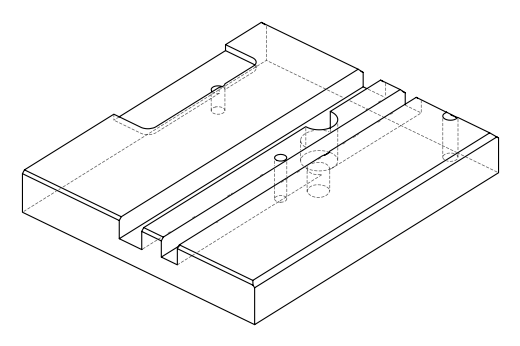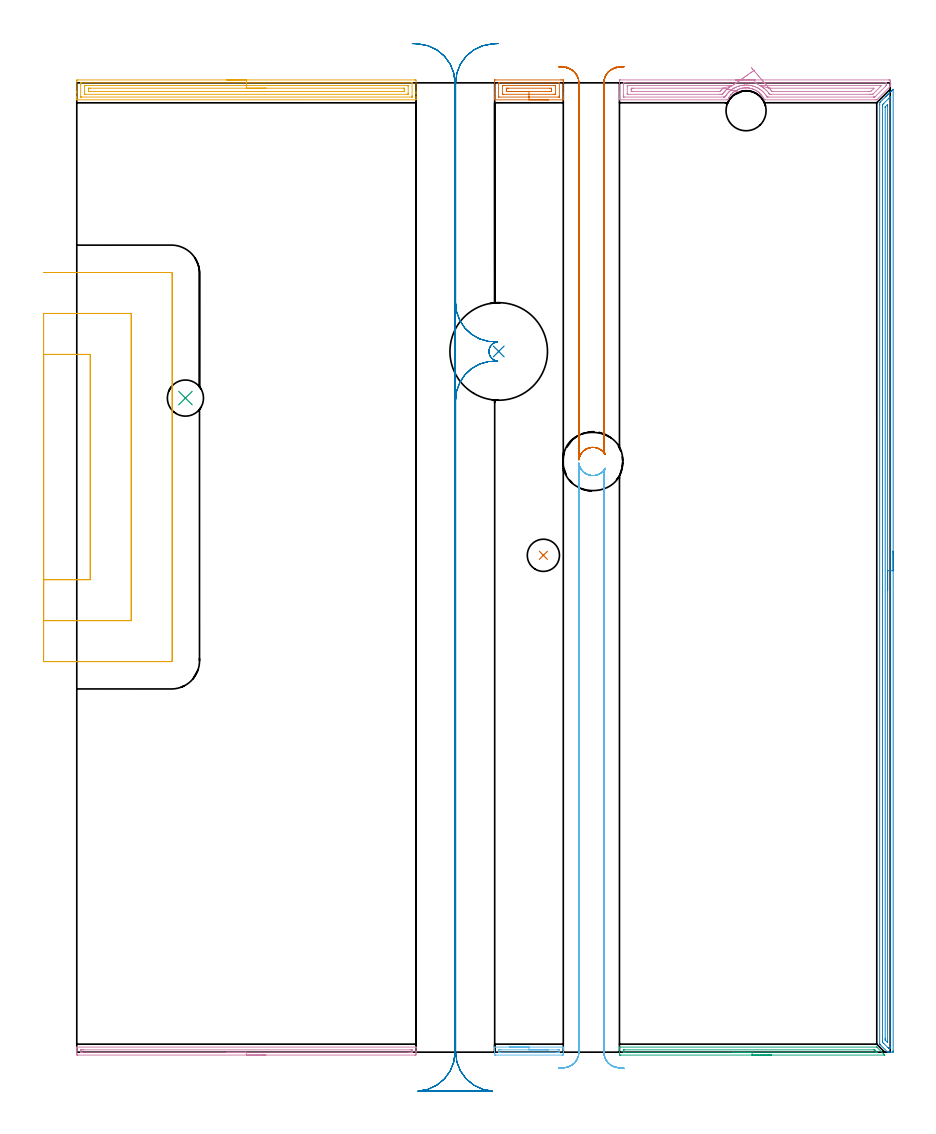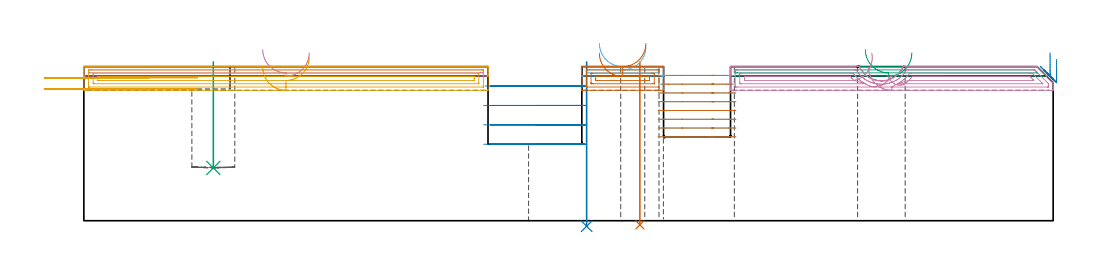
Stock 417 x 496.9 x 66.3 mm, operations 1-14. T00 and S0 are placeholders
(PLAN: 18 operations, 10 tool changes, 70.2 min)
(1 INDEXABLE_INSERT_DRILL_THROUGH_HOLE_FROM_SOLID | STEP1HOLE_2 | NXT0302_004 | 0.28 min | 14136 mm3)
(2 INDEXABLE_INSERT_DRILL_THROUGH_HOLE_FROM_SOLID_1 | STEP1HOLE_3 | NXT0302_038 | 0.28 min | 130116 mm3)
(3 INDEXABLE_INSERT_DRILL_BLIND_HOLE_FROM_SOLID | STEP1POCKET | NXT0302_008 | 0.18 min | 11642 mm3)
(4 AREA_MILL | FG_CHAMFER_SURFACE | UGT0205_001 | 2.94 min | 1485 mm3)
(5 AREA_MILL_1 | FG_CHAMFER_SURFACE_1 | UGT0205_001 | 5.79 min | 9355 mm3)
(6 AREA_MILL_2 | FG_CHAMFER_SURFACE_2 | UGT0205_001 | 0.73 min | 336 mm3)
(7 AREA_MILL_3 | FG_CHAMFER_SURFACE_3 | UGT0205_001 | 1.35 min | 2453 mm3)
(8 AREA_MILL_4 | FG_CHAMFER_SURFACE_4 | UGT0205_001 | 11.92 min | 11813 mm3)
(9 AREA_MILL_5 | FG_CHAMFER_SURFACE_5 | UGT0205_001 | 2.31 min | 1146 mm3)
(10 AREA_MILL_6 | FG_CHAMFER_SURFACE_6 | UGT0205_001 | 4.56 min | 7356 mm3)
(11 MILL_OPEN_POCKET | POCKET_OPEN | UGT0201_006 | Follow Part, ap 7, ae 75% | 5.58 min | 134115 mm3)
(12 MILL_RECTANGULAR_SLOT | SLOT_RECTANGULAR | NXT0201_012 | Follow Part, ap 4, ae 75% | 10.51 min | 267366 mm3)
(13 MILL_RECTANGULAR_SLOT_1 | SLOT_RECTANGULAR_1 | NXT0201_012 | Follow Part, ap 4, ae 75% | 7.01 min | 164364 mm3)
(14 MILL_RECTANGULAR_SLOT_2 | SLOT_RECTANGULAR_2 | UGT0201_019 | Follow Part, ap 10, ae 75% | 9.58 min | 638915 mm3)
(15 MILL_THROUGH_HOLE_FROM_SOLID_MATERIAL | STEP1HOLE | UGT0201_136 | Circular | 6.47 min | 26633 mm3)
(16 SPOT_DRILL | STEP1HOLE_1 | NXT0321_9005460120000 | 0.05 min | 233 mm3)
(17 DRILL_THROUGH_HOLE_INTO_CENTER | STEP1HOLE_1 | NXT0301_087 | 0.29 min | 6735 mm3)
(18 DRILL_TO_ENLARGE_THROUGH_HOLE | STEP1HOLE_1 | UGT0301_050 | 0.31 min | 14715 mm3)
(TOOL NXT0302_004 | Index. Insert Drill 16.5mm [880-D1650L20-05] | D16.5 PA176 FL83 Z2)
(TOOL NXT0302_038 | Index. Insert Drill 50mm [880-D5000L50-04] | D50 PA176 FL200 Z2)
(TOOL NXT0302_008 | Index. Insert Drill 18.5mm [880-D1850L25-05] | D18.5 PA176 FL93 Z2)
(TOOL UGT0205_001 | Chamfer Mill 20 x 3 x 45 deg. | D20 FL50 Z2)
(TOOL UGT0201_006 | End Mill 28 mm | D28 FL25 Z2)
(TOOL NXT0201_012 | ENDMILL 16mm [2P460-1600-NA 1630] | D16 FL38 Z6)
(TOOL UGT0201_019 | End mill 40 mm | D40 FL63 Z6)
(TOOL UGT0201_136 | Carbide End Mill 20.0 | D20 FL30 Z4)
(TOOL NXT0321_9005460120000 | NC Spot Drill, 142deg, 12mm, Carbide, Uncoated | D12 PA142 FL30 Z2)
(TOOL NXT0301_087 | Carbide Drill 11.6mm [860.1-1160-058A1-MM 2214] | D11.6 PA140 FL72 Z2)
(TOOL UGT0301_050 | Twist Drill 20.5 mm | D20.5 PA118 FL145 Z2)
(OP 1 INDEXABLE_INSERT_DRILL_THROUGH_HOLE_FROM_SOLID)
G17 G21 G94 G90
T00 M6
G54
G17 G0 G90 X239.2 Y254.7 S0 M3
G43 Z76.3 H1
G94 G81 G98 Z-1.788 F250. R68.3
G80
M5
M2
(OP 2 INDEXABLE_INSERT_DRILL_THROUGH_HOLE_FROM_SOLID_1)
G17 G21 G94 G90
T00 M6
G54
G17 G0 G90 X216.3 Y359.2 S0 M3
G43 Z76.3 H1
G94 G81 G98 Z-2.373 F250. R68.3
G80
M5
M2
(OP 3 INDEXABLE_INSERT_DRILL_BLIND_HOLE_FROM_SOLID)
G17 G21 G94 G90
T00 M6
G54
G17 G0 G90 X55.7 Y335.3 S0 M3
G43 Z76.3 H1
G94 G81 G98 Z22.7 F250. R68.3
G80
M5
M2
(OP 4 AREA_MILL)
G17 G21 G94 G90
T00 M6
G54
G17 G0 G90 X96.95 Y-1.5 S1061 M3
G43 Z76.3 H0
Z72.2
G94 G1 X96.912 Z71.328 F250.
X96.798 Z70.464
X96.609 Z69.612
X96.347 Z68.78
X96.013 Z67.974
X95.61 Z67.2
X95.142 Z66.464
X94.61 Z65.772
X94.021 Z65.129
X93.378 Z64.54
X92.686 Z64.008
X91.95 Z63.54
X91.176 Z63.137
X90.37 Z62.803
X89.538 Z62.541
X88.686 Z62.352
X87.822 Z62.238
X86.95 Z62.2
X0.577
X0.266 Y-1.497
X0.01 Y-1.492 Z62.203
X0. Y-1.192 Z62.502
Y-0.58 Z63.118
Y-0.321 Z63.376
Y0.292 Z63.988
Y0.55 Z64.246
Y1.067 Z64.766
Y1.776 Z65.475
Y2.418 Z66.116
X0.002 Y2.51 Z66.202
X0.01 Y2.597 Z66.289
X0.132 Y2.6 Z66.3
X173.768
X173.89 Y2.597 Z66.289
X173.898 Y2.51 Z66.202
X173.9 Y2.418 Z66.116
Y1.776 Z65.475
Y1.067 Z64.766
Y0.55 Z64.246
Y0.292 Z63.988
Y-0.321 Z63.376
Y-0.58 Z63.118
X173.896 Y-1.192 Z62.502
X173.89 Y-1.492 Z62.203
X173.634 Y-1.497 Z62.2
X173.323 Y-1.5
X86.95
Y-0.086 Z63.614
X3.008
X2.358 Y-0.084 Z63.616
X2.114 Y-0.082 Z63.618
X2.033 Y-0.079 Z63.621
X2.009 Y-0.07 Z63.63
X2.007 Y-0.057 Z63.643
X2.002 Y0.028 Z63.728
X2. Y0.55 Z64.25
Y0.9 Z64.6
X2.002 Y1.017 Z64.717
X2.006 Y1.11 Z64.81
X2.01 Y1.169 Z64.869
X2.036 Y1.179 Z64.879
X2.358 Y1.183 Z64.883
X2.6 Y1.185 Z64.885
X3.249 Y1.186 Z64.886
X3.489
X170.892
X171.542 Y1.184 Z64.884
X171.786 Y1.182 Z64.882
X171.867 Y1.179 Z64.879
X171.891 Y1.17 Z64.87
X171.893 Y1.157 Z64.857
X171.898 Y1.073 Z64.773
X171.9 Y0.55 Z64.25
Y0.2 Z63.9
X171.898 Y0.083 Z63.783
X171.894 Y-0.01 Z63.69
X171.89 Y-0.069 Z63.631
X171.864 Y-0.079 Z63.621
X171.542 Y-0.083 Z63.617
X171.3 Y-0.085 Z63.615
X170.651 Y-0.086 Z63.614
X170.411
X86.95
X86.078 Z63.652
X85.214 Z63.766
X84.362 Z63.955
X83.53 Z64.217
X82.724 Z64.551
X81.95 Z64.954
X81.214 Z65.423
X80.522 Z65.954
X79.879 Z66.543
X79.29 Z67.186
X78.758 Z67.878
X78.29 Z68.614
X77.887 Z69.388
X77.553 Z70.194
X77.291 Z71.026
X77.102 Z71.878
X76.988 Z72.743
X76.95 Z73.614
G0 Z76.3
M5
M2
(OP 5 AREA_MILL_1)
G17 G21 G94 G90
T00 M6
G54
G17 G0 G90 X76.95 Y498.4 S1061 M3
G43 Z76.3 H0
Z66.1
G94 G1 X76.988 Z65.228 F250.
X77.102 Z64.364
X77.291 Z63.512
X77.553 Z62.68
X77.887 Z61.874
X78.29 Z61.1
X78.758 Z60.364
X79.29 Z59.672
X79.879 Z59.029
X80.522 Z58.44
X81.214 Z57.909
X81.95 Z57.44
X82.724 Z57.037
X83.53 Z56.703
X84.362 Z56.441
X85.214 Z56.252
X86.078 Z56.138
X86.95 Z56.1
X173.323
X173.59 Y498.397 Z56.102
X173.89 Y498.391 Z56.106
X173.9 Y498.085 Z56.412
Y492.406 Z62.089
Y491.777 Z62.721
Y491.512 Z62.985
Y489.723 Z64.772
Y489.193 Z65.306
Y488.573 Z65.926
Y488.254 Z66.238
X173.89 Y488.203 Z66.288
X173.768 Y488.2 Z66.3
X0.132
X0.01 Y488.203 Z66.288
X0.007 Y488.251 Z66.24
X0. Y488.573 Z65.926
Y489.193 Z65.306
Y489.723 Z64.772
Y491.777 Z62.721
Y492.406 Z62.089
Y497.771 Z56.726
X0.002 Y498.087 Z56.409
X0.01 Y498.391 Z56.105
X0.313 Y498.399 Z56.099
X86.95 Y498.4 Z56.1
Y496.986 Z57.514
X171.651 Y496.985 Z57.515
X171.867 Y496.981 Z57.519
X171.89 Y496.979 Z57.521
X171.893 Y496.976 Z57.524
X171.897 Y496.959 Z57.541
X171.899 Y496.928 Z57.572
X171.9 Y496.877 Z57.623
X171.899 Y490.259 Z64.241
X171.893 Y489.723 Z64.777
X171.89 Y489.635 Z64.865
X171.883 Y489.621 Z64.879
X171.831 Y489.618 Z64.882
X171.759 Y489.616 Z64.884
X171.65 Y489.615 Z64.885
X171.542 Y489.614 Z64.886
X2.358
X2.25 Y489.615 Z64.885
X2.033 Y489.619 Z64.881
X2.01 Y489.621 Z64.879
X2.007 Y489.624 Z64.876
X2.003 Y489.641 Z64.859
X2.001 Y489.672 Z64.828
X2. Y489.723 Z64.777
X2.001 Y496.341 Z58.159
X2.007 Y496.877 Z57.623
X2.01 Y496.965 Z57.535
X2.017 Y496.979 Z57.521
X2.069 Y496.982 Z57.518
X2.141 Y496.984 Z57.516
X2.25 Y496.986 Z57.514
X2.358
X86.95
Y495.572 Z58.928
X169.761 Y495.571 Z58.929
X169.83
X169.871 Y495.568 Z58.932
X169.886 Y495.566 Z58.934
X169.891 Y495.507 Z58.993
X169.899 Y495.228 Z59.272
X169.9 Y495.088 Z59.412
Y494.949 Z59.551
X169.899 Y491.373 Z63.127
X169.89 Y491.233 Z63.267
X169.872 Y491.035 Z63.465
X169.761 Y491.033 Z63.467
X169.351 Y491.029 Z63.471
X4.139
X4.07
X4.029 Y491.032 Z63.468
X4.014 Y491.034 Z63.466
X4.009 Y491.093 Z63.407
X4.002 Y491.372 Z63.128
X4. Y491.512 Z62.988
Y491.651 Z62.849
X4.001 Y495.227 Z59.273
X4.01 Y495.367 Z59.133
X4.028 Y495.565 Z58.935
X4.139 Y495.567 Z58.933
X4.549 Y495.571 Z58.929
X86.95 Y495.572 Z58.928
Y494.157 Z60.343
X167.533
X167.736 Y494.156 Z60.344
X167.837 Y494.154 Z60.346
X167.881 Y494.151 Z60.349
X167.89 Y494.12 Z60.38
X167.9 Y493.381 Z61.119
Y493.3 Z61.2
X167.892 Y492.494 Z62.006
X167.881 Y492.449 Z62.051
X167.836 Y492.447 Z62.053
X167.73 Y492.444 Z62.056
X167.517 Y492.443 Z62.057
X167.09
X6.367
X6.164 Y492.444 Z62.056
X6.063 Y492.446 Z62.054
X6.019 Y492.449 Z62.051
X6.01 Y492.48 Z62.02
X6. Y493.219 Z61.281
Y493.3 Z61.2
X6.008 Y494.106 Z60.394
X6.019 Y494.151 Z60.349
X6.064 Y494.153 Z60.347
X6.17 Y494.156 Z60.344
X6.384 Y494.157 Z60.343
X6.81
X86.95
X87.822 Z60.381
X88.686 Z60.495
X89.538 Z60.683
X90.37 Z60.946
X91.176 Z61.28
X91.95 Z61.682
X92.686 Z62.151
X93.378 Z62.682
X94.021 Z63.272
X94.61 Z63.915
X95.142 Z64.607
X95.61 Z65.343
X96.013 Z66.116
X96.347 Z66.922
X96.609 Z67.754
X96.798 Z68.606
X96.912 Z69.471
X96.95 Z70.343
G0 Z76.3
M5
M2
(OP 6 AREA_MILL_2)
G17 G21 G94 G90
T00 M6
G54
G17 G0 G90 X221.8 Y2.6 S1061 M3
G43 Z76.3 H0
G94 G1 X221.838 Z75.428 F250.
X221.952 Z74.563
X222.141 Z73.712
X222.403 Z72.88
X222.737 Z72.074
X223.14 Z71.3
X223.608 Z70.564
X224.14 Z69.872
X224.729 Z69.229
X225.372 Z68.639
X226.064 Z68.108
X226.8 Z67.64
X227.574 Z67.237
X228.38 Z66.903
X229.212 Z66.641
X230.064 Z66.452
X230.928 Z66.338
X231.8 Z66.3
X249.225
X249.39 Y2.597 Z66.288
X249.398 Y2.481 Z66.173
X249.4 Y2.359 Z66.059
Y2.103 Z65.802
Y1.421 Z65.116
Y0.209 Z63.906
Y-0.321 Z63.373
Y-0.927 Z62.768
X249.397 Y-1.192 Z62.503
X249.39 Y-1.493 Z62.203
X249.092 Y-1.498 Z62.2
X248.778 Y-1.5
X214.822
X214.508 Y-1.498
X214.21 Y-1.493 Z62.203
X214.2 Y-1.192 Z62.503
Y-0.927 Z62.768
Y-0.321 Z63.373
Y0.209 Z63.906
Y0.55 Z64.246
Y1.081 Z64.776
Y1.421 Z65.116
Y2.103 Z65.802
Y2.359 Z66.059
X214.202 Y2.481 Z66.173
X214.21 Y2.597 Z66.288
X214.375 Y2.6 Z66.3
X231.8
Y1.186 Z64.886
X246.339
X246.991 Y1.185 Z64.885
X247.236 Y1.183 Z64.883
X247.346 Y1.179 Z64.879
X247.391 Y1.175 Z64.875
X247.393 Y1.15 Z64.85
X247.398 Y1.025 Z64.725
X247.399 Y0.55 Z64.25
X247.398 Y0.153 Z63.853
X247.394 Y0.019 Z63.719
X247.389 Y-0.079 Z63.621
X247.317 Y-0.08 Z63.62
X246.991 Y-0.084 Z63.616
X246.749 Y-0.085 Z63.615
X246.098 Y-0.086 Z63.614
X217.261
X216.609 Y-0.085 Z63.615
X216.364 Y-0.083 Z63.617
X216.254 Y-0.079 Z63.621
X216.209 Y-0.075 Z63.625
X216.207 Y-0.05 Z63.65
X216.202 Y0.075 Z63.775
X216.201 Y0.55 Z64.25
X216.202 Y0.947 Z64.647
X216.206 Y1.081 Z64.781
X216.211 Y1.179 Z64.879
X216.283 Y1.18 Z64.88
X216.609 Y1.184 Z64.884
X216.851 Y1.185 Z64.885
X217.502 Y1.186 Z64.886
X231.8
X232.672 Z64.924
X233.536 Z65.038
X234.388 Z65.226
X235.22 Z65.489
X236.026 Z65.823
X236.8 Z66.225
X237.536 Z66.694
X238.228 Z67.225
X238.871 Z67.815
X239.46 Z68.458
X239.992 Z69.15
X240.46 Z69.886
X240.863 Z70.66
X241.197 Z71.465
X241.459 Z72.297
X241.648 Z73.149
X241.762 Z74.014
X241.8 Z74.886
G0 Z76.3
M5
M2
(OP 7 AREA_MILL_3)
G17 G21 G94 G90
T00 M6
G54
G17 G0 G90 X241.8 Y488.2 S1061 M3
G43 Z76.3 H0
G94 G1 X241.762 Z75.428 F250.
X241.648 Z74.563
X241.459 Z73.712
X241.197 Z72.88
X240.863 Z72.074
X240.46 Z71.3
X239.991 Z70.564
X239.46 Z69.872
X238.871 Z69.229
X238.228 Z68.639
X237.536 Z68.108
X236.8 Z67.64
X236.026 Z67.237
X235.22 Z66.903
X234.388 Z66.641
X233.536 Z66.452
X232.672 Z66.338
X231.8 Z66.3
X214.375
X214.21 Y488.203 Z66.288
X214.207 Y488.268 Z66.223
X214.2 Y488.692 Z65.807
Y489.024 Z65.476
Y489.723 Z64.772
Y490.967 Z63.53
Y491.512 Z62.983
Y492.134 Z62.362
X214.201 Y497.771 Z56.727
X214.203 Y498.389 Z56.108
X214.207 Y498.392 Z56.106
X214.822 Y498.4 Z56.1
X248.15
X248.778 Y498.397 Z56.103
X249.393 Y498.392 Z56.106
X249.397 Y498.389 Z56.108
X249.399 Y497.771 Z56.727
X249.4 Y497.149 Z57.349
Y491.512 Z62.983
Y490.073 Z64.423
Y489.723 Z64.772
Y489.024 Z65.476
Y488.692 Z65.807
Y488.271 Z66.22
X249.396 Y488.239 Z66.252
X249.39 Y488.203 Z66.288
X249.225 Y488.2 Z66.3
X231.8
Y489.614 Z64.886
X216.5 Y489.615 Z64.885
X216.282 Y489.618 Z64.882
X216.224 Y489.621 Z64.879
X216.21 Y489.632 Z64.868
X216.204 Y489.665 Z64.835
X216.201 Y489.723 Z64.777
X216.2 Y496.391 Z58.109
X216.206 Y496.877 Z57.623
X216.21 Y496.972 Z57.528
X216.391 Y496.981 Z57.519
X216.5 Y496.985 Z57.515
X247.1
X247.318 Y496.982 Z57.518
X247.376 Y496.979 Z57.521
X247.39 Y496.968 Z57.532
X247.396 Y496.935 Z57.565
X247.399 Y496.877 Z57.623
Y490.209 Z64.291
X247.393 Y489.723 Z64.777
X247.39 Y489.628 Z64.872
X247.209 Y489.619 Z64.881
X247.099 Y489.615 Z64.885
X231.8 Y489.614 Z64.886
Y491.028 Z63.472
X218.879 Y491.029 Z63.471
X218.396 Y491.031 Z63.469
X218.236 Y491.033 Z63.467
X218.216 Y491.035 Z63.465
X218.21 Y491.081 Z63.419
X218.204 Y491.185 Z63.315
X218.201 Y491.316 Z63.184
Y495.088 Z59.412
X218.202 Y495.282 Z59.218
X218.21 Y495.48 Z59.02
X218.224 Y495.565 Z58.935
X218.276 Y495.567 Z58.933
X218.396 Y495.57 Z58.93
X218.807 Y495.571 Z58.929
X219.29 Y495.572 Z58.928
X244.721 Y495.571 Z58.929
X245.204 Y495.569 Z58.931
X245.364 Y495.567 Z58.933
X245.384 Y495.565 Z58.935
X245.39 Y495.519 Z58.981
X245.396 Y495.415 Z59.085
X245.399 Y495.284 Z59.216
Y491.512 Z62.988
X245.398 Y491.318 Z63.182
X245.39 Y491.12 Z63.38
X245.376 Y491.035 Z63.465
X245.324 Y491.033 Z63.467
X245.204 Y491.03 Z63.47
X244.793 Y491.029 Z63.471
X244.31 Y491.028 Z63.472
X231.8
Y492.443 Z62.057
X221.04
X220.228 Y492.45 Z62.05
X220.2 Y493.283 Z61.217
Y493.3 Z61.2
Y493.958 Z60.542
X220.201 Y494.068 Z60.432
X220.205 Y494.122 Z60.378
X220.209 Y494.145 Z60.355
X220.226 Y494.152 Z60.348
X221.077 Y494.157 Z60.343
X221.114
X242.56
X243.372 Y494.15 Z60.35
X243.4 Y493.317 Z61.183
Y493.3 Z61.2
Y492.642 Z61.858
X243.399 Y492.532 Z61.968
X243.395 Y492.478 Z62.022
X243.391 Y492.455 Z62.045
X243.374 Y492.449 Z62.051
X242.523 Y492.443 Z62.057
X242.486
X231.8
X230.928 Z62.095
X230.063 Z62.209
X229.212 Z62.398
X228.38 Z62.66
X227.574 Z62.994
X226.8 Z63.397
X226.064 Z63.866
X225.372 Z64.397
X224.729 Z64.986
X224.139 Z65.629
X223.608 Z66.321
X223.14 Z67.057
X222.737 Z67.831
X222.403 Z68.637
X222.141 Z69.469
X221.952 Z70.321
X221.838 Z71.186
X221.8 Z72.057
G0 Z76.3
M5
M2
(OP 8 AREA_MILL_4)
G17 G21 G94 G90
T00 M6
G54
G17 G0 G90 X418.5 Y256.8 S1061 M3
G43 Z76.3 H0
Z69.4
G94 G1 Y256.762 Z68.528 F250.
Y256.648 Z67.664
Y256.459 Z66.812
Y256.197 Z65.98
Y255.863 Z65.174
Y255.46 Z64.4
Y254.992 Z63.664
Y254.46 Z62.972
Y253.871 Z62.329
Y253.228 Z61.74
Y252.536 Z61.208
Y251.8 Z60.74
Y251.026 Z60.337
Y250.22 Z60.003
Y249.388 Z59.741
Y248.537 Z59.552
Y247.672 Z59.438
Y246.8 Z59.4
Y0.621
X418.497 Y0.368 Z59.403
X418.491 Y0.003 Z59.406
X418.458 Y0.001 Z59.439
X417.241 Y0. Z60.654
X416.557 Z61.342
X416.172 Z61.727
X415.83 Z62.063
X415.781 Z62.111
X415.721 Y0.002 Z62.172
X415.699 Y0.01 Z62.194
X415.624 Y0.074 Z62.271
X415.525 Y0.174 Z62.374
X411.951 Y3.749 Z65.948
X411.658 Y4.044 Z66.239
X411.604 Y4.106 Z66.289
X411.6 Y4.195 Z66.3
Y485.83
X411.607 Y486.7 Z66.293
X411.627 Y486.724 Z66.273
X411.982 Y487.083 Z65.916
X414.612 Y489.714 Z63.284
X414.75 Y489.851 Z63.147
X414.908 Y490.01 Z62.989
X415.048 Y490.15 Z62.848
X415.197 Y490.298 Z62.701
X415.338 Y490.44 Z62.559
X415.488 Y490.591 Z62.407
X415.644 Y490.745 Z62.254
X415.768 Y490.87 Z62.129
X415.926 Y491.029 Z61.968
X416.442 Y491.542 Z61.458
X416.687 Y491.787 Z61.212
X416.803 Y491.905 Z61.093
X417.371 Y492.472 Z60.528
X417.58 Y492.681 Z60.318
X417.679 Y492.781 Z60.217
X417.878 Y492.979 Z60.021
X417.954 Y493.054 Z59.946
X418.384 Y493.484 Z59.515
X418.478 Y493.575 Z59.42
X418.494 Y493.583 Z59.403
X418.499 Y493.575 Z59.399
X418.5 Y246.8 Z59.4
X417.086 Z60.814
X417.085 Y2.568 Z60.815
X417.084 Y2.408 Z60.816
X417.079 Y2.043 Z60.821
X417.071 Y2.01 Z60.829
X417.005 Y2.006 Z60.895
X416.899 Y2.002 Z61.001
X416.764 Y2.001 Z61.136
X416.365 Y2.007 Z61.535
X416.232 Y2.01 Z61.668
X416.136 Y2.025 Z61.764
X416.059 Y2.1 Z61.841
X415.743 Y2.408 Z62.157
X413.735 Y4.415 Z64.165
X413.067 Y5.089 Z64.833
X413.022 Y5.14 Z64.878
X413.019 Y5.182 Z64.881
X413.017 Y5.273 Z64.883
X413.015 Y5.457 Z64.885
X413.014 Y5.824 Z64.886
X413.015 Y484.777 Z64.885
X413.016 Y484.937 Z64.884
X413.024 Y485.662 Z64.876
X413.184 Y485.83 Z64.716
X413.461 Y486.11 Z64.439
X413.735 Y486.386 Z64.165
X416.365 Y489.015 Z61.535
X416.754 Y489.405 Z61.146
X416.857 Y489.505 Z61.043
X417.004 Y489.647 Z60.896
X417.071 Y489.71 Z60.829
X417.079 Y489.57 Z60.821
X417.083 Y489.405 Z60.817
X417.085 Y489.232 Z60.815
X417.086 Y246.8 Z60.814
X415.672 Z62.228
X415.671 Y5.089 Z62.229
X415.67 Y4.996 Z62.23
Y4.982
X415.666 Y4.951 Z62.234
X415.511 Y5.089 Z62.389
X415.488 Y5.111 Z62.412
X414.616 Y5.983 Z63.284
X414.504 Y6.099 Z63.396
X414.451 Y6.157 Z63.449
X414.44 Y6.17 Z63.46
X414.435 Y6.21 Z63.465
X414.433 Y6.316 Z63.467
X414.429 Y6.689 Z63.471
Y6.876
Y484.23
X414.431 Y484.417 Z63.469
X414.434 Y484.541 Z63.466
X414.438 Y484.627 Z63.462
X414.464 Y484.655 Z63.436
X414.612 Y484.811 Z63.288
X415.558 Y485.759 Z62.342
X415.632 Y485.83 Z62.268
X415.649 Y485.841 Z62.251
X415.665 Y485.849 Z62.235
X415.666 Y485.83 Z62.234
X415.67 Y485.711 Z62.23
X415.671 Y485.644 Z62.229
X415.672 Y484.937
Y246.8 Z62.228
Y245.928 Z62.267
Y245.064 Z62.38
Y244.212 Z62.569
Y243.38 Z62.832
Y242.574 Z63.165
Y241.8 Z63.568
Y241.064 Z64.037
Y240.372 Z64.568
Y239.729 Z65.157
Y239.14 Z65.801
Y238.609 Z66.493
Y238.14 Z67.228
Y237.737 Z68.002
Y237.403 Z68.808
Y237.141 Z69.64
Y236.952 Z70.492
Y236.838 Z71.357
Y236.8 Z72.228
G0 Z76.3
M5
M2
(OP 9 AREA_MILL_5)
G17 G21 G94 G90
T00 M6
G54
G17 G0 G90 X356.2 Y-1.5 S1061 M3
G43 Z76.3 H0
Z72.2
G94 G1 X356.162 Z71.328 F250.
X356.048 Z70.464
X355.859 Z69.612
X355.597 Z68.78
X355.263 Z67.974
X354.86 Z67.2
X354.392 Z66.464
X353.86 Z65.772
X353.271 Z65.129
X352.628 Z64.54
X351.936 Z64.008
X351.2 Z63.54
X350.426 Z63.137
X349.62 Z62.803
X348.788 Z62.541
X347.936 Z62.352
X347.072 Z62.238
X346.2 Z62.2
X278.808
X278.496 Y-1.497 Z62.201
X278.21 Y-1.493 Z62.203
X278.2 Y-1.192 Z62.502
Y0.235 Z63.932
Y1.421 Z65.116
Y2.378 Z66.077
X278.204 Y2.491 Z66.183
X278.21 Y2.598 Z66.288
X278.361 Y2.6 Z66.3
X410.022
X410.094 Y2.595 Z66.29
X410.129 Y2.568 Z66.265
X410.274 Y2.426 Z66.126
X413.459 Y-0.757 Z62.939
X413.592 Y-0.891 Z62.807
X413.755 Y-1.054 Z62.644
X413.895 Y-1.192 Z62.503
X414.039 Y-1.338 Z62.36
X414.191 Y-1.49 Z62.207
X414.195 Y-1.498 Z62.2
X414.196 Y-1.499 Z62.199
X414.13 Y-1.5 Z62.2
X414.039
X346.2
Y-0.086 Z63.614
X281.244
X280.593 Y-0.084 Z63.616
X280.348 Y-0.082 Z63.618
X280.247 Y-0.079 Z63.621
X280.209 Y-0.073 Z63.627
X280.207 Y-0.052 Z63.648
X280.202 Y0.06 Z63.76
X280.2 Y0.55 Z64.25
X280.201 Y0.933 Z64.633
X280.204 Y1.061 Z64.761
X280.21 Y1.163 Z64.863
X280.215 Y1.18 Z64.88
X280.228 Y1.181 Z64.881
X280.267 Y1.183 Z64.883
X280.593 Y1.185 Z64.885
X280.834 Y1.186 Z64.886
X408.478 Y1.185 Z64.885
X408.804 Y1.184 Z64.884
X408.966 Y1.181 Z64.881
X409.043 Y1.179 Z64.879
X409.129 Y1.11 Z64.81
X409.697 Y0.55 Z64.25
X410.022 Y0.226 Z63.926
X410.294 Y-0.055 Z63.645
X410.317 Y-0.08 Z63.62
X410.289 Y-0.081 Z63.619
X410.2 Y-0.084 Z63.616
X410.022 Y-0.085 Z63.615
X409.781 Y-0.086 Z63.614
X346.2
X345.328 Z63.652
X344.464 Z63.766
X343.612 Z63.955
X342.78 Z64.217
X341.974 Z64.551
X341.2 Z64.954
X340.464 Z65.423
X339.772 Z65.954
X339.129 Z66.543
X338.54 Z67.186
X338.008 Z67.878
X337.54 Z68.614
X337.137 Z69.388
X336.803 Z70.194
X336.541 Z71.026
X336.352 Z71.878
X336.238 Z72.743
X336.2 Z73.614
G0 Z76.3
M5
M2
(OP 10 AREA_MILL_6)
G17 G21 G94 G90
T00 M6
G54
G17 G0 G90 X337.6 Y498.4 S1061 M3
G43 Z76.3 H0
Z66.1
G94 G1 X337.638 Z65.228 F250.
X337.752 Z64.363
X337.941 Z63.512
X338.203 Z62.68
X338.537 Z61.874
X338.94 Z61.1
X339.409 Z60.364
X339.94 Z59.672
X340.529 Z59.029
X341.172 Z58.439
X341.864 Z57.908
X342.6 Z57.44
X343.374 Z57.037
X344.18 Z56.703
X345.012 Z56.441
X345.864 Z56.252
X346.728 Z56.138
X347.6 Z56.1
X416.383
X416.516 Y498.399 Z56.101
X416.998 Y498.391 Z56.105
X417. Y498.112 Z56.385
Y497.771 Z56.726
Y497.218 Z57.279
Y496.877 Z57.619
Y496.194 Z58.305
Y495.771 Z58.729
X416.99 Y495.099 Z59.4
X416.983 Y495.088 Z59.411
X416.83 Y494.929 Z59.57
X410.282 Y488.382 Z66.117
X410.13 Y488.232 Z66.267
X410.101 Y488.207 Z66.293
X409.237 Y488.2 Z66.3
X352.96
X352.494 Y488.207 Z66.293
X352.462 Y488.267 Z66.233
X352.272 Y488.659 Z65.838
X352.184 Y488.829 Z65.667
X352.061 Y489.07 Z65.427
X352.026 Y489.132 Z65.365
X351.938 Y489.276 Z65.219
X351.831 Y489.453 Z65.046
X351.752 Y489.582 Z64.918
X351.459 Y490.022 Z64.477
X351.169 Y490.417 Z64.083
X351.004 Y490.618 Z63.879
X350.965 Y490.666 Z63.832
X350.88 Y490.764 Z63.734
X350.752 Y490.911 Z63.588
X350.277 Y491.413 Z63.085
X350.173 Y491.512 Z62.986
X350.071 Y491.609 Z62.889
X349.859 Y491.799 Z62.699
X349.384 Y492.191 Z62.306
X349.249 Y492.292 Z62.207
X349.04 Y492.445 Z62.052
X348.689 Y492.687 Z61.809
X348.493 Y492.811 Z61.687
X348.049 Y493.065 Z61.431
X347.6 Y493.304 Z61.196
X347.47 Y493.365 Z61.135
X347.302 Y493.444 Z61.055
X347. Y493.577 Z60.921
X346.708 Y493.687 Z60.807
X346.381 Y493.801 Z60.697
X346.263 Y493.842 Z60.657
X345.816 Y493.978 Z60.522
X345.371 Y494.089 Z60.411
X344.92 Y494.18 Z60.317
X344.836 Y494.194 Z60.305
X344.535 Y494.242 Z60.258
X344.478 Y494.251 Z60.249
X344.027 Y494.302 Z60.196
X343.585 Y494.334 Z60.166
X343.139 Y494.346 Z60.148
X343.134
X343.063 Y494.344 Z60.149
X342.925 Y494.339 Z60.148
X342.773 Y494.337 Z60.156
X342.693 Y494.335 Z60.16
X342.364 Y494.316 Z60.183
X342.247 Y494.309 Z60.19
X341.8 Y494.261 Z60.237
X341.355 Y494.195 Z60.305
X341.347 Y494.193 Z60.306
X341.329 Y494.19 Z60.31
X340.908 Y494.107 Z60.392
X340.553 Y494.021 Z60.477
X340.463 Y493.999 Z60.499
X340.015 Y493.868 Z60.63
X339.56 Y493.713 Z60.782
X339.288 Y493.611 Z60.889
X339.202 Y493.578 Z60.922
X338.667 Y493.333 Z61.165
X338.221 Y493.103 Z61.393
X337.774 Y492.852 Z61.648
X337.514 Y492.689 Z61.811
X336.894 Y492.248 Z62.251
X336.724 Y492.108 Z62.388
X336.583 Y491.994 Z62.505
X336.471 Y491.903 Z62.596
X336.359 Y491.81 Z62.686
X336.345 Y491.799 Z62.698
X336.285 Y491.745 Z62.754
X336.081 Y491.559 Z62.94
X336.031 Y491.512 Z62.985
X336.002 Y491.486 Z63.012
X335.453 Y490.911 Z63.588
X335.393 Y490.842 Z63.658
X335.201 Y490.618 Z63.878
X335.109 Y490.512 Z63.986
X334.742 Y490.022 Z64.477
X334.471 Y489.621 Z64.878
X334.306 Y489.355 Z65.143
X334.257 Y489.276 Z65.22
X334.217 Y489.213 Z65.286
X334.201 Y489.183 Z65.316
X334.173 Y489.133 Z65.366
X333.944 Y488.691 Z65.808
X333.887 Y488.574 Z65.926
X333.754 Y488.302 Z66.197
X333.705 Y488.207 Z66.292
X333.307 Y488.2 Z66.3
X278.37
X278.21 Y488.203 Z66.288
X278.206 Y488.267 Z66.225
X278.2 Y488.68 Z65.819
Y489.041 Z65.459
Y489.723 Z64.772
Y490.959 Z63.538
Y491.512 Z62.983
Y492.129 Z62.366
X278.201 Y497.771 Z56.727
X278.204 Y498.385 Z56.113
X278.207 Y498.392 Z56.106
X278.817 Y498.4 Z56.1
X347.6
Y496.986 Z57.514
X414.596
X414.705 Y496.985 Z57.515
X414.923 Y496.981 Z57.519
X414.98 Y496.979 Z57.521
X414.99 Y496.967 Z57.533
X414.994 Y496.934 Z57.566
X414.997 Y496.877 Z57.623
X414.999 Y496.473 Z58.027
X414.996 Y495.983 Z58.517
X414.992 Y495.586 Z58.914
X414.977 Y495.539 Z58.961
X414.949 Y495.507 Z58.993
X414.872 Y495.426 Z59.074
X414.596 Y495.146 Z59.354
X409.205 Y489.755 Z64.745
X409.171 Y489.723 Z64.777
X409.075 Y489.636 Z64.864
X409.039 Y489.621 Z64.879
X408.925 Y489.618 Z64.882
X408.78 Y489.616 Z64.884
X408.562 Y489.614 Z64.886
X408.452
X354.746 Y489.615 Z64.885
X353.955 Y489.621 Z64.879
X353.911 Y489.628 Z64.872
X353.853 Y489.71 Z64.79
X353.83 Y489.746 Z64.754
X353.262 Y490.618 Z63.882
X352.96 Y491.033 Z63.467
X352.567 Y491.512 Z62.988
X352.066 Y492.053 Z62.447
X351.714 Y492.406 Z62.094
X351.173 Y492.879 Z61.621
X350.64 Y493.3 Z61.2
X350.28 Y493.559 Z60.941
X350.069 Y493.702 Z60.798
X349.561 Y494.02 Z60.48
X349.339 Y494.147 Z60.353
X349.252 Y494.194 Z60.306
X348.751 Y494.452 Z60.048
X348.493 Y494.574 Z59.926
X347.821 Y494.867 Z59.633
X347.6 Y494.949 Z59.551
X347.203 Y495.088 Z59.412
X346.707 Y495.24 Z59.26
X346.494 Y495.301 Z59.199
X345.813 Y495.464 Z59.036
X345.346 Y495.556 Z58.944
X344.92 Y495.624 Z58.876
X344.314 Y495.695 Z58.805
X344.027 Y495.717 Z58.783
X343.366 Y495.75 Z58.75
X343.134 Y495.756 Z58.744
X342.479 Y495.743 Z58.757
X342.466 Y495.742 Z58.758
X342.24 Y495.724 Z58.776
X341.657 Y495.672 Z58.828
X341.51 Y495.656 Z58.844
X341.347 Y495.634 Z58.866
X340.875 Y495.561 Z58.939
X340.454 Y495.479 Z59.021
X340.135 Y495.408 Z59.092
X339.56 Y495.259 Z59.241
X339.427 Y495.222 Z59.278
X338.989 Y495.088 Z59.412
X338.748 Y495.008 Z59.492
X338.713 Y494.996 Z59.504
X338.667 Y494.978 Z59.522
X338.108 Y494.754 Z59.746
X337.774 Y494.602 Z59.898
X337.496 Y494.472 Z60.028
X336.947 Y494.194 Z60.306
X336.898 Y494.168 Z60.332
X336.881 Y494.158 Z60.342
X336.345 Y493.837 Z60.663
X335.987 Y493.602 Z60.898
X335.809 Y493.478 Z61.022
X335.563 Y493.3 Z61.2
X335.298 Y493.096 Z61.404
X335.094 Y492.935 Z61.565
X334.807 Y492.693 Z61.807
X334.489 Y492.406 Z62.094
X334.341 Y492.265 Z62.235
X334.201 Y492.125 Z62.375
X333.905 Y491.807 Z62.693
X333.637 Y491.512 Z62.988
X333.484 Y491.335 Z63.165
X333.307 Y491.122 Z63.378
X333.092 Y490.833 Z63.667
X332.939 Y490.618 Z63.882
X332.727 Y490.304 Z64.196
X332.414 Y489.827 Z64.674
X332.292 Y489.633 Z64.867
X331.957 Y489.621 Z64.879
X331.739 Y489.616 Z64.884
X331.63 Y489.615 Z64.885
X280.604
X280.495
X280.277 Y489.619 Z64.881
X280.22 Y489.621 Z64.879
X280.21 Y489.633 Z64.867
X280.206 Y489.666 Z64.834
X280.203 Y489.723 Z64.777
X280.2 Y490.127 Z64.373
X280.201 Y496.385 Z58.115
X280.208 Y496.877 Z57.623
X280.21 Y496.971 Z57.529
X280.386 Y496.98 Z57.52
X280.496 Y496.984 Z57.516
X280.604 Y496.985 Z57.515
X281.388 Y496.986 Z57.514
X347.6
X350.025 Y495.566 Z58.934
X350.086 Y495.569 Z58.931
X350.14 Y495.57 Z58.93
X350.28 Y495.571 Z58.929
X350.69 Y495.572 Z58.928
X412.328 Y495.571 Z58.929
X412.443 Y495.57 Z58.93
X412.492 Y495.567 Z58.933
X412.552 Y495.563 Z58.937
X412.514 Y495.52 Z58.98
X412.448 Y495.451 Z59.049
X412.089 Y495.088 Z59.412
X412.003 Y495.002 Z59.498
X408.343 Y491.343 Z63.157
X408.096 Y491.104 Z63.396
X408.028 Y491.039 Z63.461
X407.926 Y491.035 Z63.465
X407.45 Y491.031 Z63.469
X407.039 Y491.029 Z63.471
X406.557
X356.122
X355.64 Y491.032 Z63.468
X355.222 Y491.036 Z63.464
X355.197 Y491.059 Z63.441
X355.163 Y491.094 Z63.406
X354.865 Y491.512 Z62.988
X354.746 Y491.672 Z62.828
X354.13 Y492.406 Z62.094
X353.853 Y492.705 Z61.795
X353.263 Y493.3 Z61.2
X352.96 Y493.569 Z60.931
X352.619 Y493.857 Z60.643
X352.203 Y494.194 Z60.306
X352.126 Y494.254 Z60.246
X352.066 Y494.299 Z60.201
X351.697 Y494.564 Z59.936
X351.173 Y494.896 Z59.604
X350.857 Y495.088 Z59.412
X350.28 Y495.418 Z59.082
X350.11 Y495.516 Z58.984
X350.025 Y495.566 Z58.934
X354.891 Y494.151 Z60.349
X354.925 Y494.153 Z60.347
X355.027 Y494.156 Z60.344
X355.231 Y494.157 Z60.343
X355.64
X408.381
X408.674 Y494.151 Z60.349
X408.648 Y494.108 Z60.392
X408.542 Y493.995 Z60.505
X408.447 Y493.896 Z60.604
X408.343 Y493.792 Z60.708
X407.45 Y492.9 Z61.6
X407.199 Y492.657 Z61.843
X406.98 Y492.45 Z62.05
X406.557 Y492.443 Z62.057
X406.52
X357.389
X356.533 Y492.448 Z62.052
X356.489 Y492.45 Z62.05
X356.29 Y492.629 Z61.871
X356.116 Y492.823 Z61.677
X355.7 Y493.3 Z61.2
X355.64 Y493.367 Z61.133
X354.919 Y494.119 Z60.381
X354.891 Y494.151 Z60.349
X354.422 Y494.695 Z59.853
X353.928 Y495.27 Z59.421
X353.41 Y495.871 Z59.057
X352.874 Y496.493 Z58.764
X352.324 Y497.133 Z58.543
X351.763 Y497.784 Z58.397
X351.195 Y498.443 Z58.326
X350.626 Y499.105 Z58.331
X350.059 Y499.763 Z58.412
X349.499 Y500.413 Z58.569
X348.95 Y501.051 Z58.8
X348.417 Y501.671 Z59.103
X347.902 Y502.268 Z59.476
X347.411 Y502.839 Z59.917
X346.947 Y503.378 Z60.422
X346.513 Y503.882 Z60.987
X346.113 Y504.346 Z61.607
X345.75 Y504.768 Z62.279
G0 X347.379 Y503.376 Z62.646
G1 X346.997 Y503.11 Z61.908
X346.563 Y502.807 Z61.214
X346.082 Y502.471 Z60.569
X345.556 Y502.104 Z59.977
X344.99 Y501.709 Z59.443
X344.389 Y501.289 Z58.972
X343.755 Y500.847 Z58.566
X343.095 Y500.386 Z58.229
X342.414 Y499.911 Z57.964
X341.716 Y499.424 Z57.772
X341.007 Y498.929 Z57.655
X340.293 Y498.43 Z57.614
X339.578 Y497.931 Z57.648
X338.868 Y497.436 Z57.759
X338.169 Y496.948 Z57.945
X337.486 Y496.471 Z58.204
X336.825 Y496.009 Z58.535
X336.189 Y495.565 Z58.935
X336.172 Y495.554 Z58.946
X336.114 Y495.52 Z58.98
X335.754 Y495.322 Z59.178
X335.336 Y495.088 Z59.412
X335.183 Y494.999 Z59.501
X335.094 Y494.944 Z59.556
X334.642 Y494.646 Z59.854
X334.201 Y494.342 Z60.158
X334.115 Y494.28 Z60.22
X334.003 Y494.194 Z60.306
X333.616 Y493.885 Z60.615
X333.307 Y493.633 Z60.867
X333.131 Y493.477 Z61.023
X332.939 Y493.3 Z61.2
X332.672 Y493.042 Z61.458
X332.414 Y492.781 Z61.719
X332.233 Y492.587 Z61.913
X332.07 Y492.406 Z62.094
X331.815 Y492.112 Z62.388
X331.521 Y491.76 Z62.74
X331.414 Y491.619 Z62.881
X331.334 Y491.512 Z62.988
X331.034 Y491.104 Z63.396
X330.983 Y491.036 Z63.464
X330.869 Y491.034 Z63.466
X330.628 Y491.031 Z63.469
X330.217 Y491.029 Z63.471
X329.734
X282.873
X282.39 Y491.031 Z63.469
X282.23 Y491.034 Z63.466
X282.211 Y491.035 Z63.465
X282.207 Y491.093 Z63.407
X282.203 Y491.194 Z63.306
X282.201 Y491.321 Z63.179
X282.2 Y491.512 Z62.988
X282.201 Y495.088 Z59.412
X282.202 Y495.277 Z59.223
X282.21 Y495.469 Z59.031
X282.219 Y495.565 Z58.935
X282.27 Y495.567 Z58.933
X282.39 Y495.569 Z58.931
X282.801 Y495.571 Z58.929
X336.041
X336.135 Y495.569 Z58.931
X336.189 Y495.565 Z58.935
X331.316 Y494.148 Z60.352
X330.628 Y493.44 Z61.06
X330.56 Y493.367 Z61.133
X330.499 Y493.3 Z61.2
X330.137 Y492.897 Z61.603
X329.734 Y492.45 Z62.05
X329.693 Y492.448 Z62.052
X328.841 Y492.443 Z62.057
X328.804
X285.033
X284.222 Y492.45 Z62.05
X284.2 Y493.276 Z61.224
X284.201 Y493.3 Z61.2
X284.221 Y494.15 Z60.35
X285.07 Y494.157 Z60.343
X285.107
X331.03
X331.212 Y494.154 Z60.346
X331.302 Y494.151 Z60.349
X331.316 Y494.148 Z60.352
X332.145 Y493.976 Z60.563
X332.953 Y493.808 Z60.847
X333.734 Y493.647 Z61.201
X334.481 Y493.492 Z61.624
X335.189 Y493.345 Z62.111
X335.854 Y493.207 Z62.66
X336.468 Y493.08 Z63.265
X337.029 Y492.964 Z63.923
X337.532 Y492.86 Z64.629
X337.972 Y492.768 Z65.376
X338.347 Y492.691 Z66.16
X338.653 Y492.627 Z66.975
X338.889 Y492.578 Z67.813
X339.053 Y492.545 Z68.669
X339.143 Y492.526 Z69.537
X339.158 Y492.523 Z70.409
X339.099 Y492.535 Z71.279
X338.966 Y492.563 Z72.141
G0 Z76.3
M5
M2
(OP 11 MILL_OPEN_POCKET)
G17 G21 G94 G90
T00 M6
G54
G17 G0 G90 X-17. Y242.2 S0 M3
G43 Z76.3 H0
Z61.5
G94 G1 X-14. F250.
X6.9 F500.
Y357.7
X-14.
X-17. F250.
Y221.2
X-14.
X27.9 F500.
Y378.7
X-14.
X-17. F250.
Y200.2
X-14.
X48.5 F500.
G3 X48.9 Y200.6 R0.4
G1 Y399.3
G3 X48.5 Y399.7 R0.4
G1 X-14.
X-17. F250.
G0 Y242.2 Z56.7
G1 X-14.
X6.9 F500.
Y357.7
X-14.
X-17. F250.
Y221.2
X-14.
X27.9 F500.
Y378.7
X-14.
X-17. F250.
Y200.2
X-14.
X48.5 F500.
G3 X48.9 Y200.6 R0.4
G1 Y399.3
G3 X48.5 Y399.7 R0.4
G1 X-14.
X-17. F250.
G0 Z76.3
M5
M2
(OP 12 MILL_RECTANGULAR_SLOT)
G17 G21 G94 G90
T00 M6
G54
G17 G0 G90 X280.373 Y-8.263 S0 M3
G43 Z76.3 H1
Z62.525
G94 G1 X277.389 Y-7.959 F250.
G2 X270.2 Y0. R8. F500.
G1 Y295.901
G2 X270.945 Y299.272 R8.
G1 X270.936 Y299.277
G2 X257.41 Y301.87 R7.25
G1 X257.4 Y301.869
Y0.
G2 X250.236 Y-7.956 R8.
G1 X247.252 Y-8.27 F250.
G0 X280.497 Y-8.23 Z58.75
G1 X277.508 Y-7.97
G2 X270.2 Y0. R8. F500.
G1 Y295.901
G2 X270.945 Y299.272 R8.
G1 X270.936 Y299.277
G2 X257.41 Y301.87 R7.25
G1 X257.4 Y301.869
Y0.
G2 X250.092 Y-7.97 R8.
G1 X247.103 Y-8.23 F250.
G0 X280.497 Z54.975
G1 X277.508 Y-7.97
G2 X270.2 Y0. R8. F500.
G1 Y295.901
G2 X270.945 Y299.272 R8.
G1 X270.936 Y299.277
G2 X257.41 Y301.87 R7.25
G1 X257.4 Y301.869
Y0.
G2 X250.092 Y-7.97 R8.
G1 X247.103 Y-8.23 F250.
G0 X280.497 Z51.2
G1 X277.508 Y-7.97
G2 X270.2 Y0. R8. F500.
G1 Y295.901
G2 X270.945 Y299.272 R8.
G1 X270.936 Y299.277
G2 X257.41 Y301.87 R7.25
G1 X257.4 Y301.869
Y0.
G2 X250.092 Y-7.97 R8.
G1 X247.103 Y-8.23 F250.
G0 X280.497 Z47.425
G1 X277.508 Y-7.97
G2 X270.2 Y0. R8. F500.
G1 Y295.901
G2 X270.945 Y299.272 R8.
G1 X270.936 Y299.277
G2 X257.41 Y301.87 R7.25
G1 X257.4 Y301.869
Y0.
G2 X250.092 Y-7.97 R8.
G1 X247.103 Y-8.23 F250.
G0 X280.497 Z43.65
G1 X277.508 Y-7.97
G2 X270.2 Y0. R8. F500.
G1 Y295.901
G2 X270.945 Y299.272 R8.
G1 X270.936 Y299.277
G2 X257.41 Y301.87 R7.25
G1 X257.4 Y301.869
Y0.
G2 X250.092 Y-7.97 R8.
G1 X247.103 Y-8.23 F250.
G0 X280.497 Z39.875
G1 X277.508 Y-7.97
G2 X270.2 Y0. R8. F500.
G1 Y295.901
G2 X270.945 Y299.272 R8.
G1 X270.936 Y299.277
G2 X257.41 Y301.87 R7.25
G1 X257.4 Y301.869
Y0.
G2 X250.092 Y-7.97 R8.
G1 X247.103 Y-8.23 F250.
G0 X280.497 Z36.1
G1 X277.508 Y-7.97
G2 X270.2 Y0. R8. F500.
G1 Y295.901
G2 X270.945 Y299.272 R8.
G1 X270.936 Y299.277
G2 X257.41 Y301.87 R7.25
G1 X257.4 Y301.869
Y0.
G2 X250.092 Y-7.97 R8.
G1 X247.103 Y-8.23 F250.
G0 Z76.3
M5
M2
(OP 13 MILL_RECTANGULAR_SLOT_1)
G17 G21 G94 G90
T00 M6
G54
G17 G0 G90 X250.694 Y505.345 S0 M3
G43 Z76.3 H1
Z62.525
G94 G1 X253.311 Y503.879 F250.
G2 X257.4 Y496.9 R8. F500.
G1 Y303.731
X257.41 Y303.73
G2 X270.936 Y306.323 R7.25
G1 X270.945 Y306.328
G2 X270.2 Y309.699 R8.
G1 Y496.9
G2 X274.29 Y503.879 R8.
G1 X276.907 Y505.346 F250.
G0 X248.499 Y505.396 Z58.75
G1 X251.404 Y504.645
G2 X257.4 Y496.9 R8. F500.
G1 Y303.731
X257.41 Y303.73
G2 X270.936 Y306.323 R7.25
G1 X270.945 Y306.328
G2 X270.2 Y309.699 R8.
G1 Y496.9
G2 X276.203 Y504.647 R8.
G1 X279.108 Y505.396 F250.
G0 X247.103 Y505.13 Z54.975
G1 X250.092 Y504.87
G2 X257.4 Y496.9 R8. F500.
G1 Y303.731
X257.41 Y303.73
G2 X270.936 Y306.323 R7.25
G1 X270.945 Y306.328
G2 X270.2 Y309.699 R8.
G1 Y496.9
G2 X277.508 Y504.87 R8.
G1 X280.497 Y505.13 F250.
G0 X247.103 Z51.2
G1 X250.092 Y504.87
G2 X257.4 Y496.9 R8. F500.
G1 Y303.731
X257.41 Y303.73
G2 X270.936 Y306.323 R7.25
G1 X270.945 Y306.328
G2 X270.2 Y309.699 R8.
G1 Y496.9
G2 X277.508 Y504.87 R8.
G1 X280.497 Y505.13 F250.
G0 X247.103 Z47.425
G1 X250.092 Y504.87
G2 X257.4 Y496.9 R8. F500.
G1 Y303.731
X257.41 Y303.73
G2 X270.936 Y306.323 R7.25
G1 X270.945 Y306.328
G2 X270.2 Y309.699 R8.
G1 Y496.9
G2 X277.508 Y504.87 R8.
G1 X280.497 Y505.13 F250.
G0 X247.103 Z43.65
G1 X250.092 Y504.87
G2 X257.4 Y496.9 R8. F500.
G1 Y303.731
X257.41 Y303.73
G2 X270.936 Y306.323 R7.25
G1 X270.945 Y306.328
G2 X270.2 Y309.699 R8.
G1 Y496.9
G2 X277.508 Y504.87 R8.
G1 X280.497 Y505.13 F250.
G0 X247.103 Z39.875
G1 X250.092 Y504.87
G2 X257.4 Y496.9 R8. F500.
G1 Y303.731
X257.41 Y303.73
G2 X270.936 Y306.323 R7.25
G1 X270.945 Y306.328
G2 X270.2 Y309.699 R8.
G1 Y496.9
G2 X277.508 Y504.87 R8.
G1 X280.497 Y505.13 F250.
G0 X247.103 Z36.1
G1 X250.092 Y504.87
G2 X257.4 Y496.9 R8. F500.
G1 Y303.731
X257.41 Y303.73
G2 X270.936 Y306.323 R7.25
G1 X270.945 Y306.328
G2 X270.2 Y309.699 R8.
G1 Y496.9
G2 X277.508 Y504.87 R8.
G1 X280.497 Y505.13 F250.
G0 Z76.3
M5
M2
(OP 14 MILL_RECTANGULAR_SLOT_2)
G17 G21 G94 G90
T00 M6
G54
G17 G0 G90 X172.621 Y517.083 S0 M3
G43 Z76.3 H0
Z57.95
G94 G1 X175.61 Y516.827 F250.
G2 X193.9 Y496.9 R20. F500.
G1 Y0.
G2 X174.995 Y-19.97 R20.
G1 Y-20.
X213.105
Y-19.97
G2 X194.2 Y0. R20.
G1 Y334.288
G2 X215.598 Y354.239 R20.
G1 X215.599 Y354.249
G2 X215.599 Y364.151 R5.
G1 X215.598 Y364.161
G2 X194.2 Y384.112 R20.
G1 Y496.9
G2 X212.485 Y516.826 R20.
G1 X215.474 Y517.084 F250.
G0 X172. Y517.034 Z49.6
G1 X174.995 Y516.87
G2 X193.9 Y496.9 R20. F500.
G1 Y0.
G2 X174.995 Y-19.97 R20.
G1 Y-20.
X213.105
Y-19.97
G2 X194.2 Y0. R20.
G1 Y334.288
G2 X215.598 Y354.239 R20.
G1 X215.599 Y354.249
G2 X215.599 Y364.151 R5.
G1 X215.598 Y364.161
G2 X194.2 Y384.112 R20.
G1 Y496.9
G2 X213.105 Y516.87 R20.
G1 X216.1 Y517.034 F250.
G0 X172. Z41.25
G1 X174.995 Y516.87
G2 X193.9 Y496.9 R20. F500.
G1 Y0.
G2 X174.995 Y-19.97 R20.
G1 Y-20.
X213.105
Y-19.97
G2 X194.2 Y0. R20.
G1 Y334.288
G2 X215.598 Y354.239 R20.
G1 X215.599 Y354.249
G2 X215.599 Y364.151 R5.
G1 X215.598 Y364.161
G2 X194.2 Y384.112 R20.
G1 Y496.9
G2 X213.105 Y516.87 R20.
G1 X216.1 Y517.034 F250.
G0 X172. Z32.9
G1 X174.995 Y516.87
G2 X193.9 Y496.9 R20. F500.
G1 Y0.
G2 X174.995 Y-19.97 R20.
G1 Y-20.
X213.105
Y-19.97
G2 X194.2 Y0. R20.
G1 Y334.288
G2 X215.598 Y354.239 R20.
G1 X215.599 Y354.249
G2 X215.599 Y364.151 R5.
G1 X215.598 Y364.161
G2 X194.2 Y384.112 R20.
G1 Y496.9
G2 X213.105 Y516.87 R20.
G1 X216.1 Y517.034 F250.
G0 Z76.3
M5
M2
